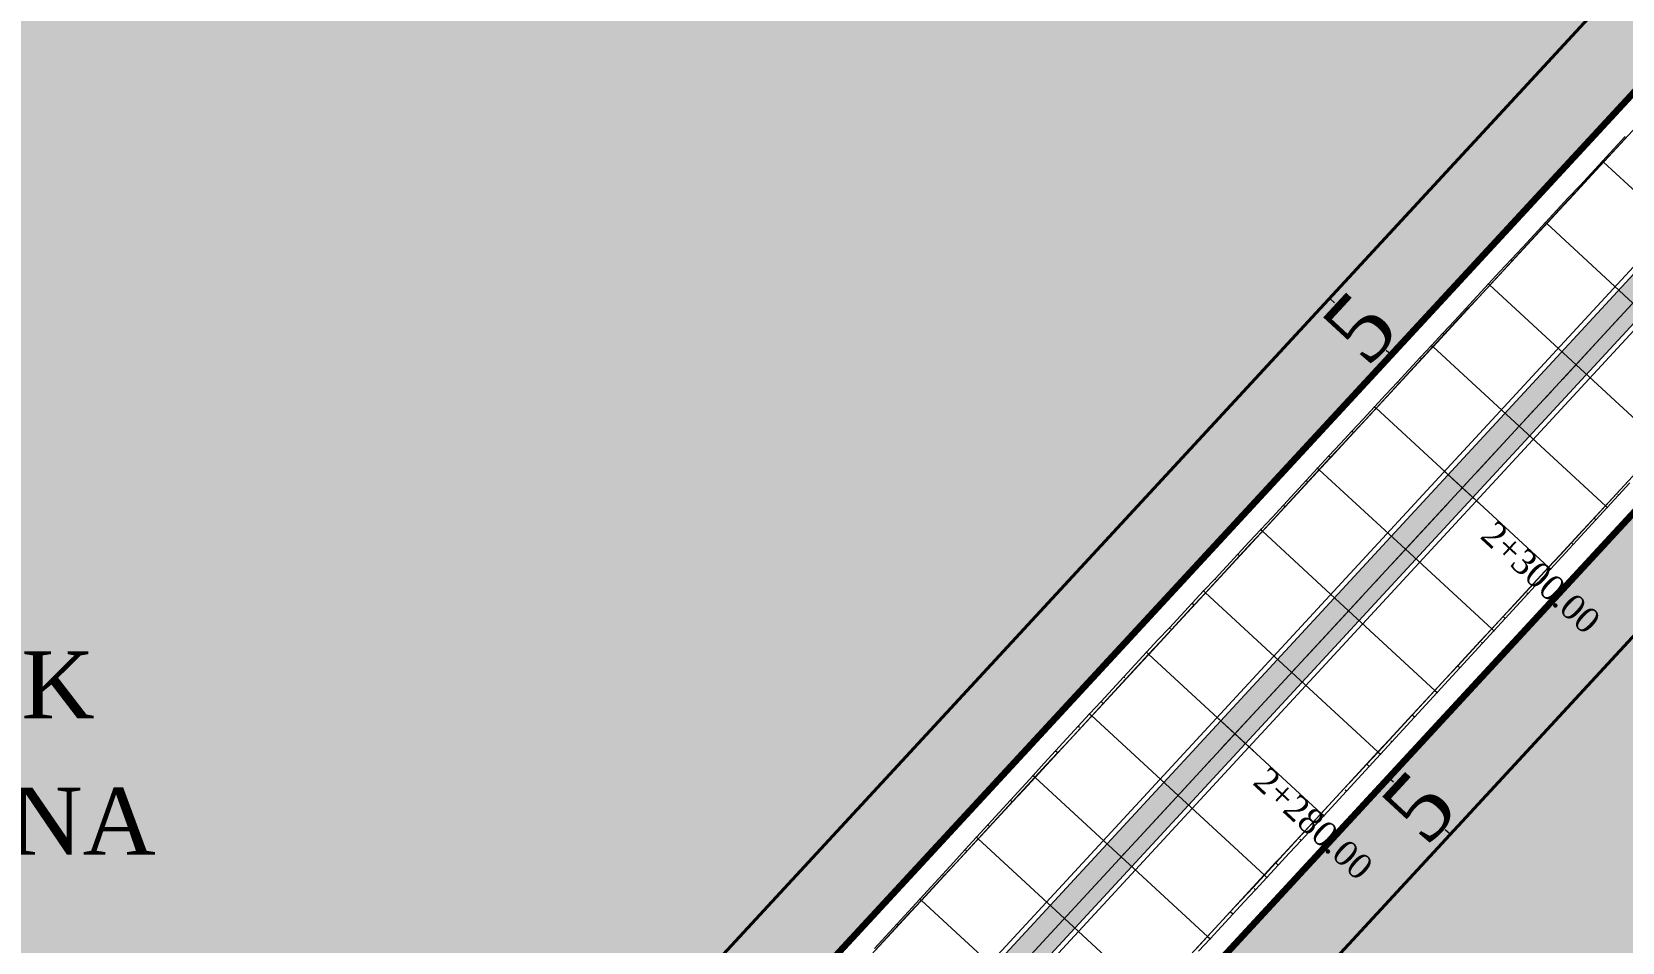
# Model space of a CAD drawing. Header units: metres. Extents: x 478603 to 489313, y 4282657 to 4289463.
# Drawn here: x 480078.5 to 480173.4, y 4286752.8 to 4286807.1 of the extents above; entities that cross this region are included whole.
import ezdxf

# ---------------------------------------------------------------- set-up
doc = ezdxf.new("R2010")
doc.units = ezdxf.units.M
for name, color, linetype, lineweight in [('ADAKENARI', 18, 'Continuous', 0), ('DEGER', 18, 'Continuous', 20), ('EKS_2', 5, 'Continuous', 0), ('EKSENLER', 3, 'Continuous', 0), ('HDA_2', 30, 'Continuous', 0), ('HDO_2', 30, 'Continuous', 0), ('KALDIRIM', 11, 'Continuous', 0), ('KYA_2', 1, 'Continuous', 20), ('KYO_2', 1, 'Continuous', 20), ('P_ALAN', 143, 'Continuous', 0), ('P_U_KNL', 143, 'Continuous', 0), ('PARSEL_ALAN', 254, 'Continuous', 0), ('PARSEL_SERA_ALAN', 9, 'Continuous', 40), ('PL_ALİNMAN', 1, 'Continuous', 0), ('PL_ENKESIT', 1, 'Continuous', 0), ('PL_KM', 4, 'Continuous', 0), ('PL_KMYAZI', 30, 'Continuous', 0), ('RAKORDMAN', 3, 'Continuous', 0), ('ROL_CEPHE', 1, 'Continuous', 0), ('SEV_KYA_HDA', 3, 'Continuous', 0), ('SEV_KYO_HDO', 3, 'Continuous', 0), ('SNR_YAPIYAK', 18, 'Continuous', 0), ('YKA_2', 33, 'Continuous', 0), ('YKO_2', 33, 'Continuous', 0)]:
    doc.layers.add(name, color=color, linetype=linetype, lineweight=lineweight)
doc.styles.get("Standard").update_dxf_attribs({"font": 'times.ttf'})

msp = doc.modelspace()

# ---------------------------------------------------------------- hatches: boundary and pattern name
at = {"layer": 'P_ALAN'}
msp.add_hatch(color=256, dxfattribs=at).paths.add_polyline_path([(479966.483, 4286601.829), (479972.056, 4286602.26), (479977.621, 4286603.093), (479983.113, 4286604.319), (479988.503, 4286605.933), (479993.765, 4286607.926), (479998.872, 4286610.289), (480003.797, 4286613.01), (480008.517, 4286616.074), (480013.006, 4286619.467), (480017.243, 4286623.17), (480021.217, 4286627.178), (480093.779, 4286705.763), (480549.809, 4287199.572), (480551.173, 4287201.101), (480552.477, 4287202.669), (480553.727, 4287204.282), (480554.92, 4287205.937), (480556.055, 4287207.632), (480557.131, 4287209.365), (480558.146, 4287211.135), (480559.099, 4287212.939), (480560.883, 4287212.034), (480560.88, 4287212.027), (480559.898, 4287210.17), (480558.848, 4287208.34), (480557.736, 4287206.548), (480556.562, 4287204.795), (480555.329, 4287203.084), (480554.037, 4287201.417), (480552.688, 4287199.795), (480551.29, 4287198.228), (480095.248, 4286704.406), (480022.662, 4286625.795), (480018.612, 4286621.711), (480014.269, 4286617.914), (480009.666, 4286614.435), (480004.827, 4286611.294), (479999.776, 4286608.504), (479994.54, 4286606.081), (479989.145, 4286604.037), (479983.618, 4286602.382), (479977.987, 4286601.125), (479972.281, 4286600.272), (479966.534, 4286599.827)])
msp.add_hatch(color=256, dxfattribs=at).paths.add_polyline_path([(479966.483, 4286601.829), (479972.056, 4286602.26), (479977.621, 4286603.093), (479983.113, 4286604.319), (479988.503, 4286605.933), (479993.765, 4286607.926), (479998.872, 4286610.289), (480003.797, 4286613.01), (480008.517, 4286616.074), (480013.006, 4286619.467), (480017.243, 4286623.17), (480021.217, 4286627.178), (480093.779, 4286705.763), (480549.809, 4287199.572), (480551.173, 4287201.101), (480552.477, 4287202.669), (480553.727, 4287204.282), (480554.92, 4287205.937), (480556.055, 4287207.632), (480557.131, 4287209.365), (480558.146, 4287211.135), (480559.099, 4287212.939), (480560.883, 4287212.034), (480560.88, 4287212.027), (480559.898, 4287210.17), (480558.848, 4287208.34), (480557.736, 4287206.548), (480556.562, 4287204.795), (480555.329, 4287203.084), (480554.037, 4287201.417), (480552.688, 4287199.795), (480551.29, 4287198.228), (480095.248, 4286704.406), (480022.662, 4286625.795), (480018.612, 4286621.711), (480014.269, 4286617.914), (480009.666, 4286614.435), (480004.827, 4286611.294), (479999.776, 4286608.504), (479994.54, 4286606.081), (479989.145, 4286604.037), (479983.618, 4286602.382), (479977.987, 4286601.125), (479972.281, 4286600.272), (479966.534, 4286599.827)])
at = {"layer": 'PARSEL_ALAN'}
for points in [[(480078.311, 4286699.837), (479971.142, 4286804.883), (480142.648, 4286990.601), (480251.027, 4286886.865), (480240.849, 4286875.844)], [(480169.869, 4286557.575), (480063.817, 4286659.084), (480253.132, 4286864.087), (480260.136, 4286864.303), (480362.619, 4286766.297)]]:
    msp.add_hatch(color=256, dxfattribs=at).paths.add_polyline_path(points)
at = {"layer": 'PARSEL_SERA_ALAN'}
for points in [[(480081.196, 4286710.331), (479978.344, 4286805.312), (480141.169, 4286981.63), (480174.229, 4286951.1), (480244.021, 4286886.649), (480237.508, 4286879.596)], [(480353.89, 4286767.722), (480170.712, 4286569.365), (480071.974, 4286660.547), (480255.152, 4286858.905)]]:
    msp.add_hatch(color=256, dxfattribs=at).paths.add_polyline_path(points)

# ---------------------------------------------------------------- linework, layer by layer
at = {"layer": 'ADAKENARI', "lineweight": 200}
for p, q in [((480251.027, 4286886.865), (480018.861, 4286635.461)), ((480010.797, 4286601.67), (480253.132, 4286864.087))]:
    msp.add_line(p, q, dxfattribs=at)
at = {"layer": 'EKS_2'}
for p in [(480170.613, 4286787.259, 957.052), (480167.221, 4286783.586, 956.753), (480163.829, 4286779.912, 956.455), (480160.437, 4286776.239, 956.156), (480157.045, 4286772.566, 955.857), (480153.652, 4286768.893, 955.559), (480150.26, 4286765.219, 955.26), (480146.868, 4286761.546, 954.961), (480143.476, 4286757.873, 954.663), (480140.084, 4286754.199, 954.364)]:
    msp.add_point(p, dxfattribs=at)
at = {"layer": 'EKSENLER'}
msp.add_line((480022.239, 4286626.59), (480259.349, 4286883.348), dxfattribs=at)
at = {"layer": 'HDA_2'}
msp.add_polyline3d([(480147.947, 4286752.382, 954.413), (480148.626, 4286753.117, 954.473), (480149.304, 4286753.852, 954.533), (480149.983, 4286754.586, 954.592), (480150.661, 4286755.321, 954.652), (480151.339, 4286756.055, 954.712), (480152.018, 4286756.79, 954.771), (480152.696, 4286757.525, 954.831), (480153.375, 4286758.259, 954.891), (480154.053, 4286758.994, 954.951), (480154.732, 4286759.729, 955.01), (480155.41, 4286760.463, 955.07), (480156.089, 4286761.198, 955.13), (480156.767, 4286761.933, 955.19), (480157.445, 4286762.667, 955.249), (480158.124, 4286763.402, 955.309), (480158.802, 4286764.137, 955.369), (480159.481, 4286764.871, 955.429), (480160.159, 4286765.606, 955.488), (480160.838, 4286766.341, 955.548), (480161.516, 4286767.075, 955.608), (480162.194, 4286767.81, 955.667), (480162.873, 4286768.545, 955.727), (480163.551, 4286769.279, 955.787), (480164.23, 4286770.014, 955.847), (480164.908, 4286770.749, 955.906), (480165.587, 4286771.483, 955.966), (480166.265, 4286772.218, 956.026), (480166.944, 4286772.953, 956.086), (480167.622, 4286773.687, 956.145), (480168.3, 4286774.422, 956.205), (480168.979, 4286775.157, 956.265), (480169.657, 4286775.891, 956.324), (480170.336, 4286776.626, 956.384), (480171.014, 4286777.361, 956.444), (480171.693, 4286778.095, 956.504), (480172.371, 4286778.83, 956.563), (480173.05, 4286779.565, 956.623), (480173.728, 4286780.299, 956.683)], dxfattribs=at)
for p in [(480172.371, 4286778.83, 956.563), (480168.979, 4286775.157, 956.265), (480165.587, 4286771.483, 955.966), (480162.194, 4286767.81, 955.667), (480158.802, 4286764.137, 955.369), (480155.41, 4286760.463, 955.07), (480152.018, 4286756.79, 954.771), (480148.626, 4286753.117, 954.473)]:
    msp.add_point(p, dxfattribs=at)
at = {"layer": 'HDO_2'}
msp.add_polyline3d([(480128.828, 4286752.343, 953.637), (480129.506, 4286753.078, 953.696), (480130.185, 4286753.813, 953.756), (480130.863, 4286754.547, 953.816), (480131.541, 4286755.282, 953.876), (480132.22, 4286756.017, 953.935), (480132.898, 4286756.751, 953.995), (480133.577, 4286757.486, 954.055), (480134.255, 4286758.221, 954.114), (480134.934, 4286758.955, 954.174), (480135.612, 4286759.69, 954.234), (480136.291, 4286760.425, 954.294), (480136.969, 4286761.159, 954.353), (480137.647, 4286761.894, 954.413), (480138.326, 4286762.629, 954.473), (480139.004, 4286763.363, 954.533), (480139.683, 4286764.098, 954.592), (480140.361, 4286764.833, 954.652), (480141.04, 4286765.567, 954.712), (480141.718, 4286766.302, 954.771), (480142.396, 4286767.037, 954.831), (480143.075, 4286767.771, 954.891), (480143.753, 4286768.506, 954.951), (480144.432, 4286769.24, 955.01), (480145.11, 4286769.975, 955.07), (480145.789, 4286770.71, 955.13), (480146.467, 4286771.444, 955.19), (480147.146, 4286772.179, 955.249), (480147.824, 4286772.914, 955.309), (480148.502, 4286773.648, 955.369), (480149.181, 4286774.383, 955.429), (480149.859, 4286775.118, 955.488), (480150.538, 4286775.852, 955.548), (480151.216, 4286776.587, 955.608), (480151.895, 4286777.322, 955.667), (480152.573, 4286778.056, 955.727), (480153.251, 4286778.791, 955.787), (480153.93, 4286779.526, 955.847), (480154.608, 4286780.26, 955.906), (480155.287, 4286780.995, 955.966), (480155.965, 4286781.73, 956.026), (480156.644, 4286782.464, 956.086), (480157.322, 4286783.199, 956.145), (480158.001, 4286783.934, 956.205), (480158.679, 4286784.668, 956.265), (480159.357, 4286785.403, 956.324), (480160.036, 4286786.138, 956.384), (480160.714, 4286786.872, 956.444), (480161.393, 4286787.607, 956.504), (480162.071, 4286788.342, 956.563), (480162.75, 4286789.076, 956.623), (480163.428, 4286789.811, 956.683), (480164.106, 4286790.546, 956.742), (480164.785, 4286791.28, 956.802), (480165.463, 4286792.015, 956.862), (480166.142, 4286792.75, 956.922), (480166.82, 4286793.484, 956.981), (480167.499, 4286794.219, 957.041), (480168.177, 4286794.953, 957.101), (480168.856, 4286795.688, 957.161), (480169.534, 4286796.423, 957.22), (480170.212, 4286797.157, 957.28), (480170.891, 4286797.892, 957.34), (480171.569, 4286798.627, 957.399), (480172.248, 4286799.361, 957.459), (480172.926, 4286800.096, 957.519), (480173.605, 4286800.831, 957.579)], dxfattribs=at)
for p in [(480172.248, 4286799.361, 957.459), (480168.856, 4286795.688, 957.161), (480165.463, 4286792.015, 956.862), (480162.071, 4286788.342, 956.563), (480158.679, 4286784.668, 956.265), (480155.287, 4286780.995, 955.966), (480151.895, 4286777.322, 955.667), (480148.502, 4286773.648, 955.369), (480145.11, 4286769.975, 955.07), (480141.718, 4286766.302, 954.771), (480138.326, 4286762.629, 954.473), (480134.934, 4286758.955, 954.174), (480131.541, 4286755.282, 953.876)]:
    msp.add_point(p, dxfattribs=at)
at = {"layer": 'KALDIRIM'}
for p, q in [((480017.096, 4286631.339), (480254.207, 4286888.097)), ((480010.828, 4286603.916), (480253.344, 4286866.528))]:
    msp.add_line(p, q, dxfattribs=at)
at = {"layer": 'KYA_2'}
msp.add_polyline3d([(480148.095, 4286752.246, 956.42), (480148.773, 4286752.981, 956.477), (480149.451, 4286753.715, 956.541), (480150.13, 4286754.45, 956.605), (480150.809, 4286755.184, 956.669), (480151.488, 4286755.918, 956.734), (480152.167, 4286756.653, 956.798), (480152.846, 4286757.387, 956.863), (480153.525, 4286758.121, 956.928), (480154.204, 4286758.855, 956.993), (480154.882, 4286759.59, 957.059), (480155.561, 4286760.324, 957.124), (480156.239, 4286761.059, 957.172), (480156.917, 4286761.794, 957.221), (480157.594, 4286762.53, 957.269), (480158.272, 4286763.265, 957.318), (480158.949, 4286764.001, 957.366), (480159.626, 4286764.738, 957.396), (480160.302, 4286765.474, 957.426), (480160.978, 4286766.211, 957.456), (480161.654, 4286766.948, 957.485), (480162.33, 4286767.685, 957.515), (480163.006, 4286768.421, 957.542), (480163.682, 4286769.158, 957.569), (480164.358, 4286769.895, 957.596), (480165.034, 4286770.632, 957.623), (480165.71, 4286771.369, 957.65), (480166.386, 4286772.106, 957.675), (480167.062, 4286772.843, 957.699), (480167.738, 4286773.58, 957.723), (480168.414, 4286774.317, 957.748), (480169.09, 4286775.054, 957.772), (480169.766, 4286775.791, 957.809), (480170.443, 4286776.527, 957.846), (480171.12, 4286777.263, 957.882), (480171.797, 4286777.999, 957.919), (480172.473, 4286778.735, 957.956), (480173.15, 4286779.471, 957.994), (480173.827, 4286780.208, 958.032)], dxfattribs=at)
for p in [(480172.473, 4286778.735, 957.956), (480169.09, 4286775.054, 957.772), (480165.71, 4286771.369, 957.65), (480162.33, 4286767.685, 957.515), (480158.949, 4286764.001, 957.366), (480155.561, 4286760.324, 957.124), (480152.167, 4286756.653, 956.798), (480148.773, 4286752.981, 956.477)]:
    msp.add_point(p, dxfattribs=at)
at = {"layer": 'KYO_2'}
msp.add_polyline3d([(480128.759, 4286752.407, 954.573), (480129.436, 4286753.143, 954.663), (480130.112, 4286753.88, 954.753), (480130.788, 4286754.616, 954.843), (480131.464, 4286755.354, 954.933), (480132.138, 4286756.092, 955.052), (480132.812, 4286756.831, 955.172), (480133.486, 4286757.57, 955.292), (480134.16, 4286758.309, 955.412), (480134.834, 4286759.047, 955.532), (480135.509, 4286759.785, 955.636), (480136.184, 4286760.523, 955.741), (480136.859, 4286761.261, 955.845), (480137.534, 4286761.998, 955.949), (480138.21, 4286762.736, 956.054), (480138.886, 4286763.473, 956.143), (480139.562, 4286764.21, 956.231), (480140.238, 4286764.946, 956.32), (480140.914, 4286765.683, 956.409), (480141.591, 4286766.419, 956.497), (480142.269, 4286767.155, 956.562), (480142.946, 4286767.89, 956.627), (480143.624, 4286768.625, 956.692), (480144.302, 4286769.36, 956.757), (480144.982, 4286770.094, 956.822), (480145.663, 4286770.826, 956.834), (480146.345, 4286771.558, 956.847), (480147.027, 4286772.289, 956.86), (480147.709, 4286773.02, 956.873), (480148.391, 4286773.751, 956.885), (480149.072, 4286774.483, 956.913), (480149.753, 4286775.216, 956.942), (480150.434, 4286775.948, 956.97), (480151.115, 4286776.681, 956.998), (480151.795, 4286777.414, 957.026), (480152.474, 4286778.147, 957.072), (480153.154, 4286778.881, 957.118), (480153.833, 4286779.615, 957.164), (480154.513, 4286780.349, 957.21), (480155.192, 4286781.083, 957.256), (480155.872, 4286781.816, 957.295), (480156.552, 4286782.549, 957.334), (480157.232, 4286783.282, 957.372), (480157.912, 4286784.015, 957.411), (480158.592, 4286784.749, 957.45), (480159.272, 4286785.482, 957.49), (480159.952, 4286786.215, 957.529), (480160.632, 4286786.949, 957.569), (480161.312, 4286787.682, 957.609), (480161.991, 4286788.415, 957.649), (480162.671, 4286789.149, 957.69), (480163.351, 4286789.882, 957.731), (480164.031, 4286790.615, 957.771), (480164.711, 4286791.349, 957.812), (480165.391, 4286792.082, 957.853), (480166.071, 4286792.815, 957.891), (480166.751, 4286793.549, 957.929), (480167.431, 4286794.282, 957.967), (480168.111, 4286795.015, 958.005), (480168.791, 4286795.748, 958.043), (480169.471, 4286796.481, 958.08), (480170.151, 4286797.214, 958.117), (480170.831, 4286797.947, 958.153), (480171.511, 4286798.68, 958.19), (480172.191, 4286799.414, 958.227), (480172.872, 4286800.146, 958.259), (480173.552, 4286800.879, 958.29)], dxfattribs=at)
for p in [(480172.191, 4286799.414, 958.227), (480168.791, 4286795.748, 958.043), (480165.391, 4286792.082, 957.853), (480161.991, 4286788.415, 957.649), (480158.592, 4286784.749, 957.45), (480155.192, 4286781.083, 957.256), (480151.795, 4286777.414, 957.026), (480148.391, 4286773.751, 956.885), (480144.982, 4286770.094, 956.822), (480141.591, 4286766.419, 956.497), (480138.21, 4286762.736, 956.054), (480134.834, 4286759.047, 955.532), (480131.464, 4286755.354, 954.933)]:
    msp.add_point(p, dxfattribs=at)
at = {"layer": 'P_ALAN'}
for points in [[(480021.217, 4286627.178, 0), (480093.779, 4286705.763, 0), (480549.809, 4287199.572, 0)], [(480021.217, 4286627.178, 0), (480093.779, 4286705.763, 0), (480549.809, 4287199.572, 0)], [(480021.217, 4286627.178, 0), (480093.779, 4286705.763, 0), (480549.809, 4287199.572, 0)], [(480021.217, 4286627.178, 0), (480093.779, 4286705.763, 0), (480549.809, 4287199.572, 0)], [(480021.217, 4286627.178, 0), (480093.779, 4286705.763, 0), (480549.809, 4287199.572, 0)], [(480021.217, 4286627.178, 0), (480093.779, 4286705.763, 0), (480549.809, 4287199.572, 0)], [(480551.29, 4287198.228, 0), (480095.248, 4286704.406, 0), (480022.662, 4286625.795, 0)], [(480551.29, 4287198.228, 0), (480095.248, 4286704.406, 0), (480022.662, 4286625.795, 0)], [(480551.29, 4287198.228, 0), (480095.248, 4286704.406, 0), (480022.662, 4286625.795, 0)], [(480551.29, 4287198.228, 0), (480095.248, 4286704.406, 0), (480022.662, 4286625.795, 0)], [(480551.29, 4287198.228, 0), (480095.248, 4286704.406, 0), (480022.662, 4286625.795, 0)], [(480551.29, 4287198.228, 0), (480095.248, 4286704.406, 0), (480022.662, 4286625.795, 0)]]:
    msp.add_polyline3d(points, dxfattribs=at)
at = {"layer": 'P_U_KNL'}
for points in [[(480558.832, 4287213.074, 0), (480557.883, 4287211.28, 0), (480556.873, 4287209.519, 0), (480555.803, 4287207.795, 0), (480554.673, 4287206.108, 0), (480553.486, 4287204.462, 0), (480552.243, 4287202.857, 0), (480550.945, 4287201.297, 0), (480549.587, 4287199.773, 0), (480093.558, 4286705.967, 0), (480021, 4286627.386, 0), (480017.037, 4286623.389, 0), (480012.817, 4286619.699, 0), (480008.344, 4286616.32, 0), (480003.643, 4286613.267, 0), (479998.736, 4286610.557, 0), (479993.649, 4286608.203, 0), (479988.407, 4286606.217, 0), (479983.037, 4286604.609, 0), (479977.566, 4286603.388, 0), (479972.022, 4286602.559, 0), (479966.475, 4286602.13, 0)], [(480559.099, 4287212.939, 0), (480558.146, 4287211.135, 0), (480557.131, 4287209.365, 0), (480556.055, 4287207.632, 0), (480554.92, 4287205.937, 0), (480553.727, 4287204.282, 0), (480552.477, 4287202.669, 0), (480551.173, 4287201.101, 0), (480549.809, 4287199.572, 0), (480093.779, 4286705.763, 0), (480021.217, 4286627.178, 0), (480017.243, 4286623.17, 0), (480013.006, 4286619.467, 0), (480008.517, 4286616.074, 0), (480003.797, 4286613.01, 0), (479998.872, 4286610.289, 0), (479993.765, 4286607.926, 0), (479988.503, 4286605.933, 0), (479983.113, 4286604.319, 0), (479977.621, 4286603.093, 0), (479972.056, 4286602.26, 0), (479966.483, 4286601.829, 0)], [(480559.099, 4287212.939, 0), (480558.146, 4287211.135, 0), (480557.131, 4287209.365, 0), (480556.055, 4287207.632, 0), (480554.92, 4287205.937, 0), (480553.727, 4287204.282, 0), (480552.477, 4287202.669, 0), (480551.173, 4287201.101, 0), (480549.809, 4287199.572, 0), (480093.779, 4286705.763, 0), (480021.217, 4286627.178, 0), (480017.243, 4286623.17, 0), (480013.006, 4286619.467, 0), (480008.517, 4286616.074, 0), (480003.797, 4286613.01, 0), (479998.872, 4286610.289, 0), (479993.765, 4286607.926, 0), (479988.503, 4286605.933, 0), (479983.113, 4286604.319, 0), (479977.621, 4286603.093, 0), (479972.056, 4286602.26, 0), (479966.483, 4286601.829, 0)], [(480560.883, 4287212.034, 0), (480560.88, 4287212.027, 0), (480559.898, 4287210.17, 0), (480558.848, 4287208.34, 0), (480557.736, 4287206.548, 0), (480556.562, 4287204.795, 0), (480555.329, 4287203.084, 0), (480554.037, 4287201.417, 0), (480552.688, 4287199.795, 0), (480551.29, 4287198.228, 0), (480095.248, 4286704.406, 0), (480022.662, 4286625.795, 0), (480018.612, 4286621.711, 0), (480014.269, 4286617.914, 0), (480009.666, 4286614.435, 0), (480004.827, 4286611.294, 0), (479999.776, 4286608.504, 0), (479994.54, 4286606.081, 0), (479989.145, 4286604.037, 0), (479983.618, 4286602.382, 0), (479977.987, 4286601.125, 0), (479972.281, 4286600.272, 0), (479966.534, 4286599.827, 0)], [(480561.151, 4287211.899, 0), (480561.146, 4287211.889, 0), (480560.161, 4287210.025, 0), (480559.106, 4287208.186, 0), (480557.988, 4287206.385, 0), (480556.809, 4287204.624, 0), (480555.569, 4287202.905, 0), (480554.271, 4287201.229, 0), (480552.915, 4287199.599, 0), (480551.512, 4287198.026, 0), (480095.468, 4286704.203, 0), (480022.879, 4286625.588, 0), (480018.818, 4286621.492, 0), (480014.458, 4286617.681, 0), (480009.838, 4286614.19, 0), (480004.981, 4286611.036, 0), (479999.912, 4286608.236, 0), (479994.657, 4286605.804, 0), (479989.241, 4286603.753, 0), (479983.694, 4286602.092, 0), (479978.042, 4286600.83, 0), (479972.315, 4286599.974, 0), (479966.541, 4286599.527, 0)]]:
    msp.add_polyline3d(points, dxfattribs=at)
at = {"layer": 'PARSEL_ALAN'}
for points in [[(480078.311, 4286699.837, 949.453), (479971.142, 4286804.883, 942.48), (480142.648, 4286990.601, 956.037), (480251.027, 4286886.865, 960.694), (480240.849, 4286875.844, 960.745), (480078.311, 4286699.837, 949.453)], [(480078.311, 4286699.837, 0), (479971.142, 4286804.883, 0), (480142.648, 4286990.601, 0), (480251.027, 4286886.865, 0), (480240.849, 4286875.844, 0), (480078.311, 4286699.837, 0)], [(480169.869, 4286557.575, 960.856), (480063.817, 4286659.084, 952.12), (480253.132, 4286864.087, 961.19), (480260.136, 4286864.303, 961.547), (480362.619, 4286766.297, 966.888), (480169.869, 4286557.575, 960.856)], [(480169.869, 4286557.575, 0), (480063.817, 4286659.084, 0), (480253.132, 4286864.087, 0), (480260.136, 4286864.303, 0), (480362.619, 4286766.297, 0), (480169.869, 4286557.575, 0)]]:
    msp.add_polyline3d(points, close=True, dxfattribs=at)
at = {"layer": 'PARSEL_SERA_ALAN'}
for points in [[(480081.196, 4286710.331, 0), (479978.344, 4286805.312, 0), (480141.169, 4286981.63, 0), (480174.229, 4286951.1, 0), (480244.021, 4286886.649, 0), (480237.508, 4286879.596, 0), (480081.196, 4286710.331, 0)], [(480081.196, 4286710.331, 0), (479978.344, 4286805.312, 0), (480141.169, 4286981.63, 0), (480174.229, 4286951.1, 0), (480244.021, 4286886.649, 0), (480237.508, 4286879.596, 0), (480081.196, 4286710.331, 0)], [(480353.89, 4286767.722, 0), (480170.712, 4286569.365, 0), (480071.974, 4286660.547, 0), (480255.152, 4286858.905, 0), (480353.89, 4286767.722, 0)], [(480353.89, 4286767.722, 0), (480170.712, 4286569.365, 0), (480071.974, 4286660.547, 0), (480255.152, 4286858.905, 0), (480353.89, 4286767.722, 0)]]:
    msp.add_polyline3d(points, close=True, dxfattribs=at)
at = {"layer": 'PL_ALİNMAN'}
for p, q in [((480169.799, 4286786.378), (480173.191, 4286790.051)), ((480168.782, 4286785.276), (480169.121, 4286785.643)), ((480164.711, 4286780.868), (480168.103, 4286784.541)), ((480163.693, 4286779.766), (480164.033, 4286780.133)), ((480159.623, 4286775.358), (480163.015, 4286779.031)), ((480158.605, 4286774.256), (480158.944, 4286774.623)), ((480154.534, 4286769.848), (480157.927, 4286773.521)), ((480153.517, 4286768.746), (480153.856, 4286769.113)), ((480149.446, 4286764.338), (480152.838, 4286768.011)), ((480148.428, 4286763.236), (480148.768, 4286763.603)), ((480144.358, 4286758.828), (480147.75, 4286762.501)), ((480143.34, 4286757.726), (480143.679, 4286758.093)), ((480139.27, 4286753.318), (480142.662, 4286756.991))]:
    msp.add_line(p, q, dxfattribs=at)
at = {"layer": 'PL_ENKESIT'}
for points in [[(480172.191, 4286799.414, 958.227), (480172.248, 4286799.361, 957.459), (480172.255, 4286799.355, 957.509), (480177.398, 4286794.606, 957.649), (480182.54, 4286789.857, 957.509), (480182.548, 4286789.85, 957.459), (480182.629, 4286789.775, 958.561)], [(480168.791, 4286795.748, 958.043), (480168.856, 4286795.688, 957.161), (480168.863, 4286795.681, 957.211), (480174.006, 4286790.932, 957.351), (480179.148, 4286786.183, 957.211), (480179.155, 4286786.176, 957.161), (480179.242, 4286786.096, 958.339)], [(480165.391, 4286792.082, 957.853), (480165.463, 4286792.015, 956.862), (480165.471, 4286792.008, 956.912), (480170.613, 4286787.259, 957.052), (480175.756, 4286782.51, 956.912), (480175.763, 4286782.503, 956.862), (480175.858, 4286782.416, 958.146)], [(480161.991, 4286788.415, 957.649), (480162.071, 4286788.342, 956.563), (480162.079, 4286788.335, 956.613), (480167.221, 4286783.586, 956.753), (480172.364, 4286778.837, 956.613), (480172.371, 4286778.83, 956.563), (480172.473, 4286778.735, 957.956)], [(480158.592, 4286784.749, 957.45), (480158.679, 4286784.668, 956.265), (480158.686, 4286784.661, 956.315), (480163.829, 4286779.912, 956.455), (480168.972, 4286775.163, 956.315), (480168.979, 4286775.157, 956.265), (480169.09, 4286775.054, 957.772)], [(480155.192, 4286781.083, 957.256), (480155.287, 4286780.995, 955.966), (480155.294, 4286780.988, 956.016), (480160.437, 4286776.239, 956.156), (480165.579, 4286771.49, 956.016), (480165.587, 4286771.483, 955.966), (480165.71, 4286771.369, 957.65)], [(480151.795, 4286777.414, 957.026), (480151.895, 4286777.322, 955.667), (480151.902, 4286777.315, 955.717), (480157.045, 4286772.566, 955.857), (480162.187, 4286767.817, 955.717), (480162.194, 4286767.81, 955.667), (480162.33, 4286767.685, 957.515)], [(480148.391, 4286773.751, 956.885), (480148.502, 4286773.648, 955.369), (480148.51, 4286773.642, 955.419), (480153.652, 4286768.893, 955.559), (480158.795, 4286764.143, 955.419), (480158.802, 4286764.137, 955.369), (480158.949, 4286764.001, 957.366)], [(480144.982, 4286770.094, 956.822), (480145.11, 4286769.975, 955.07), (480145.118, 4286769.968, 955.12), (480150.26, 4286765.219, 955.26), (480155.403, 4286760.47, 955.12), (480155.41, 4286760.463, 955.07), (480155.561, 4286760.324, 957.124)], [(480141.591, 4286766.419, 956.497), (480141.718, 4286766.302, 954.771), (480141.725, 4286766.295, 954.821), (480146.868, 4286761.546, 954.961), (480152.011, 4286756.797, 954.821), (480152.018, 4286756.79, 954.771), (480152.167, 4286756.653, 956.798)], [(480138.21, 4286762.736, 956.054), (480138.326, 4286762.629, 954.473), (480138.333, 4286762.622, 954.523), (480143.476, 4286757.873, 954.663), (480148.618, 4286753.124, 954.523), (480148.626, 4286753.117, 954.473), (480148.773, 4286752.981, 956.477)], [(480134.834, 4286759.047, 955.532), (480134.934, 4286758.955, 954.174), (480134.941, 4286758.948, 954.224), (480140.084, 4286754.199, 954.364), (480145.226, 4286749.45, 954.224), (480145.234, 4286749.444, 954.174), (480145.382, 4286749.306, 956.196)], [(480131.464, 4286755.354, 954.933), (480131.541, 4286755.282, 953.876), (480131.549, 4286755.275, 953.926), (480136.691, 4286750.526, 954.066), (480141.834, 4286745.777, 953.926), (480141.841, 4286745.77, 953.876), (480141.98, 4286745.642, 955.767)]]:
    msp.add_polyline3d(points, dxfattribs=at)
at = {"layer": 'PL_KM'}
for p, q in [((480164.931, 4286778.895), (480162.727, 4286780.93)), ((480151.362, 4286764.202), (480149.158, 4286766.237))]:
    msp.add_line(p, q, dxfattribs=at)
at = {"layer": 'RAKORDMAN'}
for p, q in [((480158.324, 4286784.269, 956.3), (480214.929, 4286845.565, 910.014)), ((480138.833, 4286742.528, 950.52), (480196.63, 4286805.114, 908.006)), ((480089.836, 4286710.105, 926.764), (480158.324, 4286784.269, 956.3))]:
    msp.add_line(p, q, dxfattribs=at)
msp.add_point((480158.324, 4286784.269, 956.3), dxfattribs=at)
at = {"layer": 'ROL_CEPHE'}
for p, q in [((480155.907, 4286791.232), (480156.201, 4286790.961)), ((480159.58, 4286787.84), (480159.286, 4286788.112)), ((480159.429, 4286762.619), (480159.723, 4286762.348)), ((480163.102, 4286759.227), (480162.809, 4286759.498))]:
    msp.add_line(p, q, dxfattribs=at)
at = {"layer": 'SEV_KYA_HDA'}
for p, q in [((480173.15, 4286779.471, 957.994), (480173.1, 4286779.518, 957.309)), ((480171.797, 4286777.999, 957.919), (480171.693, 4286778.095, 956.504)), ((480170.443, 4286776.527, 957.846), (480170.389, 4286776.576, 957.115)), ((480169.09, 4286775.054, 957.772), (480168.979, 4286775.157, 956.265)), ((480167.738, 4286773.58, 957.723), (480167.68, 4286773.634, 956.934)), ((480166.386, 4286772.106, 957.675), (480166.265, 4286772.218, 956.026)), ((480165.034, 4286770.632, 957.623), (480164.971, 4286770.69, 956.765)), ((480163.682, 4286769.158, 957.569), (480163.551, 4286769.279, 955.787)), ((480162.33, 4286767.685, 957.515), (480162.262, 4286767.747, 956.591)), ((480160.978, 4286766.211, 957.456), (480160.838, 4286766.341, 955.548)), ((480159.626, 4286764.738, 957.396), (480159.553, 4286764.804, 956.412)), ((480158.272, 4286763.265, 957.318), (480158.124, 4286763.402, 955.309)), ((480156.917, 4286761.794, 957.221), (480156.842, 4286761.864, 956.205)), ((480155.561, 4286760.324, 957.124), (480155.41, 4286760.463, 955.07)), ((480154.204, 4286758.855, 956.993), (480154.128, 4286758.925, 955.972)), ((480152.846, 4286757.387, 956.863), (480152.696, 4286757.525, 954.831)), ((480151.488, 4286755.918, 956.734), (480151.414, 4286755.987, 955.723)), ((480150.13, 4286754.45, 956.605), (480149.983, 4286754.586, 954.592)), ((480148.773, 4286752.981, 956.477), (480148.699, 4286753.049, 955.475))]:
    msp.add_line(p, q, dxfattribs=at)
at = {"layer": 'SEV_KYO_HDO'}
for p, q in [((480172.191, 4286799.414, 958.227), (480172.248, 4286799.361, 957.459)), ((480170.831, 4286797.947, 958.153), (480170.861, 4286797.92, 957.747)), ((480169.471, 4286796.481, 958.08), (480169.534, 4286796.423, 957.22)), ((480168.111, 4286795.015, 958.005), (480168.144, 4286794.984, 957.553)), ((480166.751, 4286793.549, 957.929), (480166.82, 4286793.484, 956.981)), ((480165.391, 4286792.082, 957.853), (480165.427, 4286792.048, 957.357)), ((480164.031, 4286790.615, 957.771), (480164.106, 4286790.546, 956.742)), ((480162.671, 4286789.149, 957.69), (480162.71, 4286789.112, 957.156)), ((480161.312, 4286787.682, 957.609), (480161.393, 4286787.607, 956.504)), ((480159.952, 4286786.215, 957.529), (480159.994, 4286786.176, 956.957)), ((480158.592, 4286784.749, 957.45), (480158.679, 4286784.668, 956.265)), ((480157.232, 4286783.282, 957.372), (480157.277, 4286783.241, 956.759)), ((480155.872, 4286781.816, 957.295), (480155.965, 4286781.73, 956.026)), ((480154.513, 4286780.349, 957.21), (480154.56, 4286780.305, 956.558)), ((480153.154, 4286778.881, 957.118), (480153.251, 4286778.791, 955.787)), ((480151.795, 4286777.414, 957.026), (480151.845, 4286777.368, 956.347)), ((480150.434, 4286775.948, 956.97), (480150.538, 4286775.852, 955.548)), ((480149.072, 4286774.483, 956.913), (480149.127, 4286774.433, 956.171)), ((480147.709, 4286773.02, 956.873), (480147.824, 4286772.914, 955.309)), ((480146.345, 4286771.558, 956.847), (480146.406, 4286771.501, 956.018)), ((480144.982, 4286770.094, 956.822), (480145.11, 4286769.975, 955.07)), ((480143.624, 4286768.625, 956.692), (480143.689, 4286768.566, 955.821)), ((480142.269, 4286767.155, 956.562), (480142.396, 4286767.037, 954.831)), ((480140.914, 4286765.683, 956.409), (480140.977, 4286765.625, 955.56)), ((480139.562, 4286764.21, 956.231), (480139.683, 4286764.098, 954.592)), ((480138.21, 4286762.736, 956.054), (480138.268, 4286762.682, 955.263)), ((480136.859, 4286761.261, 955.845), (480136.969, 4286761.159, 954.353)), ((480135.509, 4286759.785, 955.636), (480135.56, 4286759.738, 954.935)), ((480134.16, 4286758.309, 955.412), (480134.255, 4286758.221, 954.114)), ((480132.812, 4286756.831, 955.172), (480132.855, 4286756.791, 954.584)), ((480131.464, 4286755.354, 954.933), (480131.541, 4286755.282, 953.876)), ((480130.112, 4286753.88, 954.753), (480130.148, 4286753.846, 954.254))]:
    msp.add_line(p, q, dxfattribs=at)
at = {"layer": 'SNR_YAPIYAK'}
for p, q in [((480237.176, 4286879.236, 949.453), (480078.132, 4286707.013, 949.453)), ((480070.822, 4286659.3, 960.856), (480255.382, 4286859.154, 960.856))]:
    msp.add_line(p, q, dxfattribs=at)
at = {"layer": 'YKA_2'}
msp.add_polyline3d([(480147.94, 4286752.389, 954.463), (480148.618, 4286753.124, 954.523), (480149.297, 4286753.858, 954.583), (480149.975, 4286754.593, 954.642), (480150.654, 4286755.328, 954.702), (480151.332, 4286756.062, 954.762), (480152.011, 4286756.797, 954.821), (480152.689, 4286757.532, 954.881), (480153.367, 4286758.266, 954.941), (480154.046, 4286759.001, 955.001), (480154.724, 4286759.736, 955.06), (480155.403, 4286760.47, 955.12), (480156.081, 4286761.205, 955.18), (480156.76, 4286761.94, 955.24), (480157.438, 4286762.674, 955.299), (480158.117, 4286763.409, 955.359), (480158.795, 4286764.143, 955.419), (480159.473, 4286764.878, 955.479), (480160.152, 4286765.613, 955.538), (480160.83, 4286766.347, 955.598), (480161.509, 4286767.082, 955.658), (480162.187, 4286767.817, 955.717), (480162.866, 4286768.551, 955.777), (480163.544, 4286769.286, 955.837), (480164.222, 4286770.021, 955.897), (480164.901, 4286770.755, 955.956), (480165.579, 4286771.49, 956.016), (480166.258, 4286772.225, 956.076), (480166.936, 4286772.959, 956.135), (480167.615, 4286773.694, 956.195), (480168.293, 4286774.429, 956.255), (480168.972, 4286775.163, 956.315), (480169.65, 4286775.898, 956.374), (480170.328, 4286776.633, 956.434), (480171.007, 4286777.367, 956.494), (480171.685, 4286778.102, 956.554), (480172.364, 4286778.837, 956.613), (480173.042, 4286779.571, 956.673), (480173.721, 4286780.306, 956.733)], dxfattribs=at)
for p in [(480172.364, 4286778.837, 956.613), (480168.972, 4286775.163, 956.315), (480165.579, 4286771.49, 956.016), (480162.187, 4286767.817, 955.717), (480158.795, 4286764.143, 955.419), (480155.403, 4286760.47, 955.12), (480152.011, 4286756.797, 954.821), (480148.618, 4286753.124, 954.523)]:
    msp.add_point(p, dxfattribs=at)
at = {"layer": 'YKO_2'}
msp.add_polyline3d([(480128.835, 4286752.337, 953.687), (480129.513, 4286753.071, 953.746), (480130.192, 4286753.806, 953.806), (480130.87, 4286754.541, 953.866), (480131.549, 4286755.275, 953.926), (480132.227, 4286756.01, 953.985), (480132.906, 4286756.745, 954.045), (480133.584, 4286757.479, 954.105), (480134.263, 4286758.214, 954.164), (480134.941, 4286758.948, 954.224), (480135.619, 4286759.683, 954.284), (480136.298, 4286760.418, 954.344), (480136.976, 4286761.152, 954.403), (480137.655, 4286761.887, 954.463), (480138.333, 4286762.622, 954.523), (480139.012, 4286763.356, 954.583), (480139.69, 4286764.091, 954.642), (480140.368, 4286764.826, 954.702), (480141.047, 4286765.56, 954.762), (480141.725, 4286766.295, 954.821), (480142.404, 4286767.03, 954.881), (480143.082, 4286767.764, 954.941), (480143.761, 4286768.499, 955.001), (480144.439, 4286769.234, 955.06), (480145.118, 4286769.968, 955.12), (480145.796, 4286770.703, 955.18), (480146.474, 4286771.438, 955.24), (480147.153, 4286772.172, 955.299), (480147.831, 4286772.907, 955.359), (480148.51, 4286773.642, 955.419), (480149.188, 4286774.376, 955.479), (480149.867, 4286775.111, 955.538), (480150.545, 4286775.846, 955.598), (480151.224, 4286776.58, 955.658), (480151.902, 4286777.315, 955.717), (480152.58, 4286778.05, 955.777), (480153.259, 4286778.784, 955.837), (480153.937, 4286779.519, 955.897), (480154.616, 4286780.254, 955.956), (480155.294, 4286780.988, 956.016), (480155.973, 4286781.723, 956.076), (480156.651, 4286782.458, 956.135), (480157.329, 4286783.192, 956.195), (480158.008, 4286783.927, 956.255), (480158.686, 4286784.661, 956.315), (480159.365, 4286785.396, 956.374), (480160.043, 4286786.131, 956.434), (480160.722, 4286786.865, 956.494), (480161.4, 4286787.6, 956.554), (480162.079, 4286788.335, 956.613), (480162.757, 4286789.069, 956.673), (480163.435, 4286789.804, 956.733), (480164.114, 4286790.539, 956.793), (480164.792, 4286791.273, 956.852), (480165.471, 4286792.008, 956.912), (480166.149, 4286792.743, 956.972), (480166.828, 4286793.477, 957.031), (480167.506, 4286794.212, 957.091), (480168.184, 4286794.947, 957.151), (480168.863, 4286795.681, 957.211), (480169.541, 4286796.416, 957.27), (480170.22, 4286797.151, 957.33), (480170.898, 4286797.885, 957.39), (480171.577, 4286798.62, 957.45), (480172.255, 4286799.355, 957.509), (480172.934, 4286800.089, 957.569), (480173.612, 4286800.824, 957.629)], dxfattribs=at)
for p in [(480172.255, 4286799.355, 957.509), (480168.863, 4286795.681, 957.211), (480165.471, 4286792.008, 956.912), (480162.079, 4286788.335, 956.613), (480158.686, 4286784.661, 956.315), (480155.294, 4286780.988, 956.016), (480151.902, 4286777.315, 955.717), (480148.51, 4286773.642, 955.419), (480145.118, 4286769.968, 955.12), (480141.725, 4286766.295, 954.821), (480138.333, 4286762.622, 954.523), (480134.941, 4286758.948, 954.224), (480131.549, 4286755.275, 953.926)]:
    msp.add_point(p, dxfattribs=at)

# ---------------------------------------------------------------- texts
at = {"layer": 'DEGER'}
for s, p in [('TEKNİK', (480059.739, 4286766.14)), ('BİNA', (480071.097, 4286758.002))]:
    msp.add_text(s, height=4, dxfattribs=at).set_placement(p)
at = {"layer": 'PL_KMYAZI'}
for s, p in [('2+300.00', (480164.832, 4286776.945)), ('2+280.00', (480151.263, 4286762.252))]:
    msp.add_text(s, height=1.5, rotation=317.27827, dxfattribs=at).set_placement(p)
at = {"layer": 'ROL_CEPHE'}
for rotation, p in [(407.27828, (480158.139, 4286787.016)), (47.27827, (480161.661, 4286758.403))]:
    msp.add_text('5', height=4, rotation=rotation, dxfattribs=at).set_placement(p)

doc.saveas('drawing.dxf')
